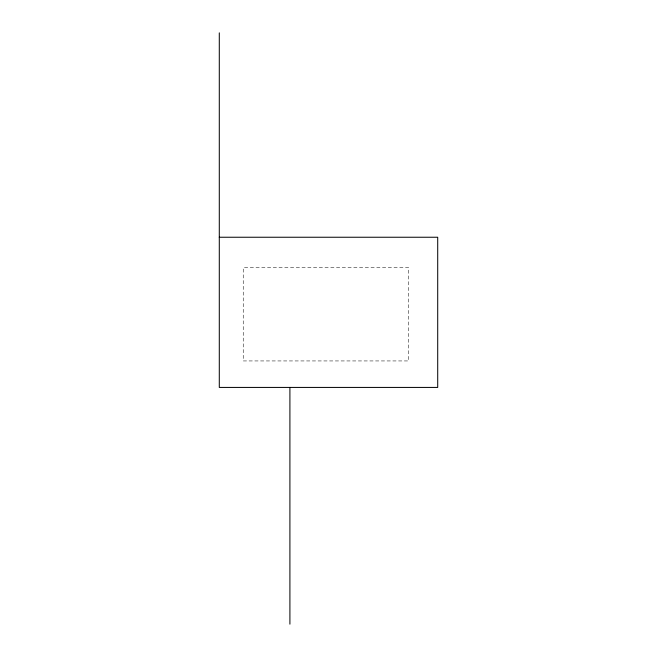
<?xml version="1.0" encoding="UTF-8"?>
<svg xmlns="http://www.w3.org/2000/svg" width="657" height="657" viewBox="0 0 657 657"><rect width="100%" height="100%" fill="white"/><g stroke="black" fill="none" stroke-linecap="round" stroke-linejoin="round"><path stroke-width="0.49" stroke-dasharray="3.29 2.46" d="M408.744 267.752L243.238 267.752L243.238 360.939L408.744 360.939L408.744 267.752"/><path stroke-width="0.99" d="M219.29 237.243L437.71 237.243L437.71 387.425L219.29 387.425L219.29 32.85M289.909 387.425L289.909 624.15"/></g></svg>
